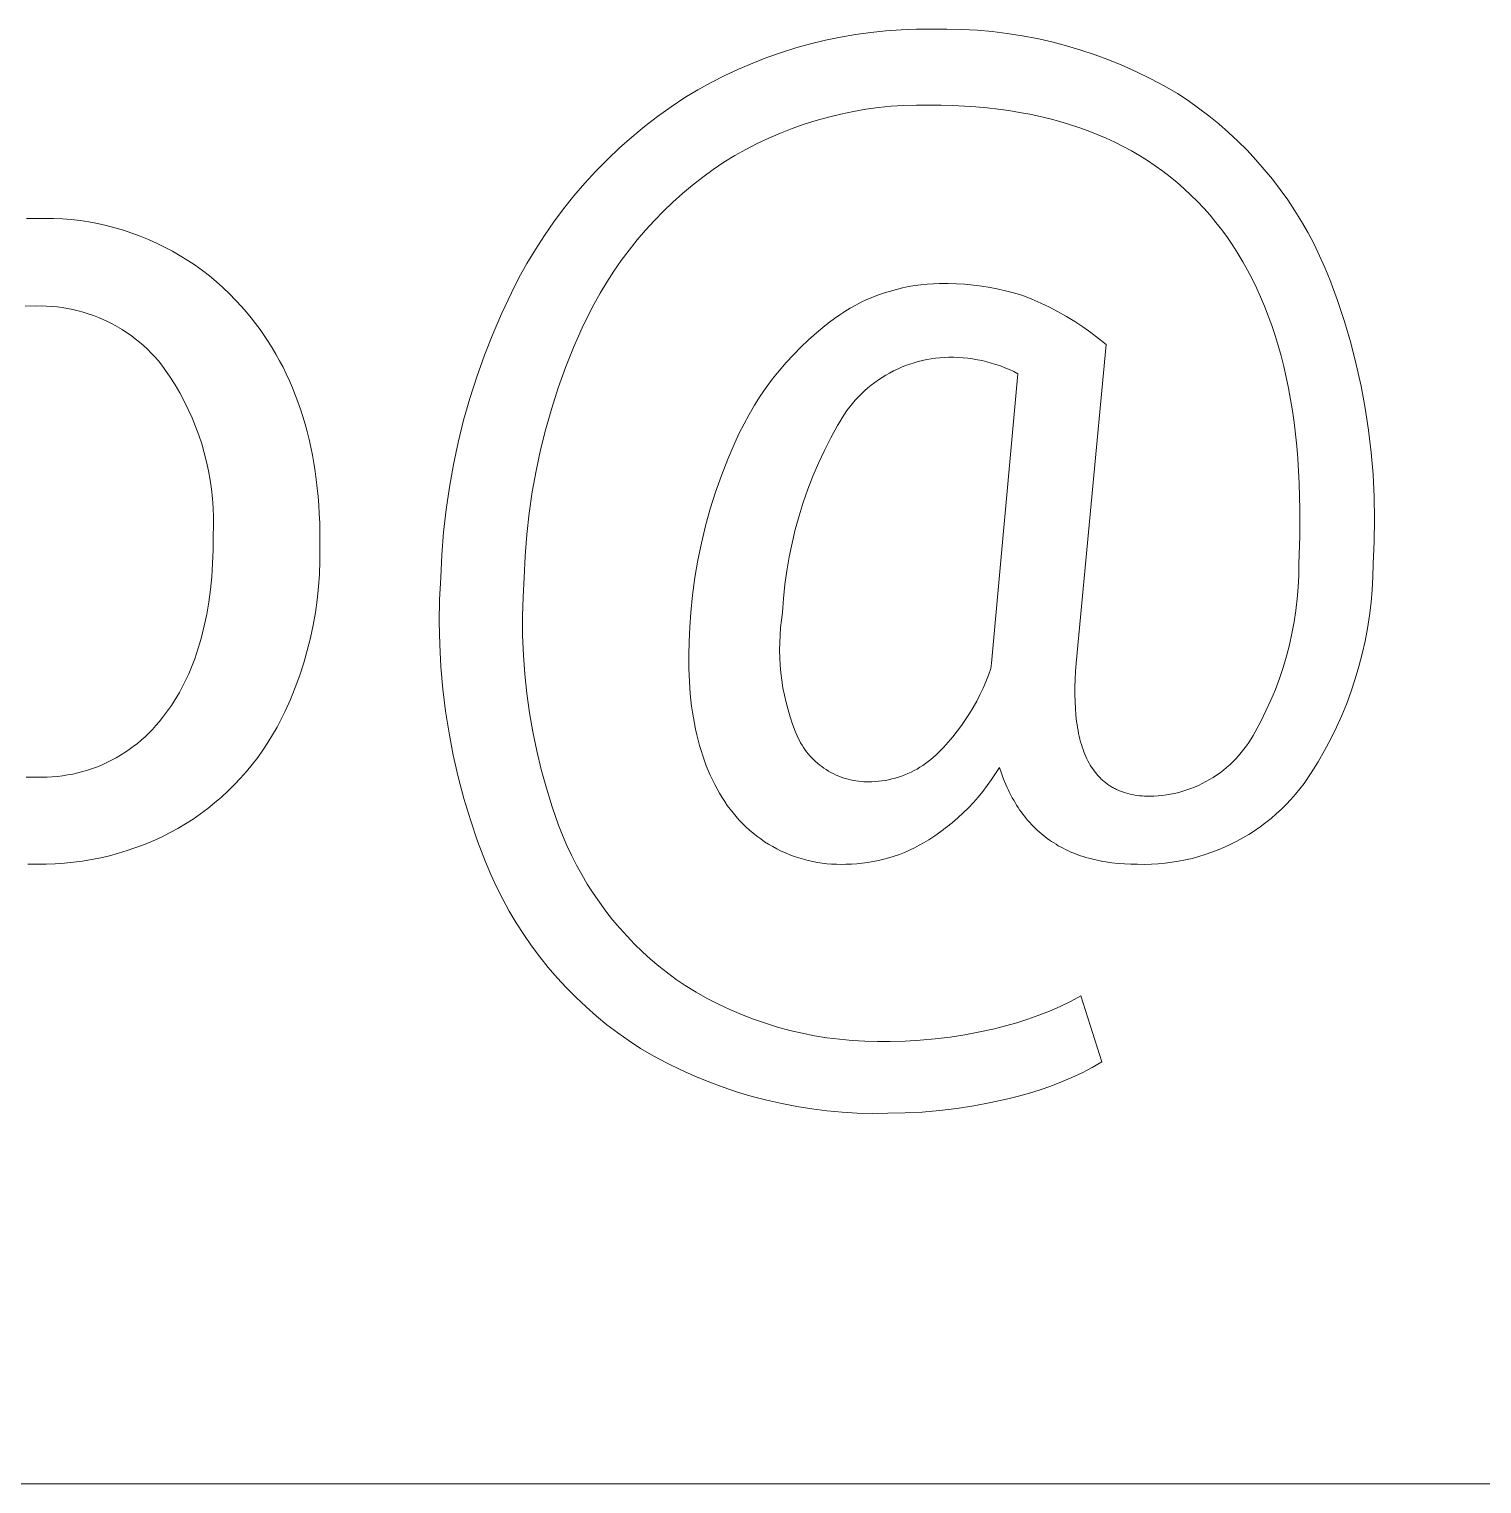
# Model space of a CAD drawing. Header units: millimetres. Extents: x 3269 to 7089, y 1744 to 4413.
# Drawn here: x 5941.9 to 6004.6, y 1957.3 to 2020.1 of the extents above; entities that cross this region are included whole.
import ezdxf

# ---------------------------------------------------------------- set-up
doc = ezdxf.new("R2010")
doc.units = ezdxf.units.MM
doc.header["$MEASUREMENT"] = 0
doc.layers.add('Domyślny', color=7, linetype='Continuous', true_color=0x000000)

msp = doc.modelspace()

# ---------------------------------------------------------------- linework, layer by layer
at = {"layer": 'Domyślny', "color": 18, "lineweight": 15, "true_color": 0x000000}
for p, q in [((5977.591, 2019.911), (5978.245, 2020)), ((5978.245, 2020), (5978.901, 2020.068)), ((5978.901, 2020.068), (5979.558, 2020.113)), ((5979.558, 2020.113), (5980.218, 2020.137)), ((5980.218, 2020.137), (5980.877, 2020.138)), ((5980.877, 2020.138), (5981.531, 2020.146)), ((5981.531, 2020.146), (5982.184, 2020.133)), ((5982.184, 2020.133), (5982.837, 2020.097)), ((5982.837, 2020.097), (5983.489, 2020.039)), ((5983.489, 2020.039), (5984.137, 2019.96)), ((5975.019, 2019.336), (5975.654, 2019.512)), ((5975.654, 2019.512), (5976.295, 2019.667)), ((5976.295, 2019.667), (5976.941, 2019.8)), ((5976.941, 2019.8), (5977.591, 2019.911)), ((5984.137, 2019.96), (5984.783, 2019.859)), ((5984.783, 2019.859), (5985.426, 2019.737)), ((5985.426, 2019.737), (5986.063, 2019.592)), ((5986.063, 2019.592), (5986.696, 2019.427)), ((5986.696, 2019.427), (5987.323, 2019.241)), ((5973.152, 2018.682), (5973.767, 2018.921)), ((5973.767, 2018.921), (5974.389, 2019.139)), ((5974.389, 2019.139), (5975.019, 2019.336)), ((5987.323, 2019.241), (5987.943, 2019.033)), ((5987.943, 2019.033), (5988.555, 2018.805)), ((5988.555, 2018.805), (5989.16, 2018.557)), ((5971.361, 2017.844), (5971.948, 2018.143)), ((5971.948, 2018.143), (5972.546, 2018.423)), ((5972.546, 2018.423), (5973.152, 2018.682)), ((5989.16, 2018.557), (5989.756, 2018.288)), ((5989.756, 2018.288), (5990.343, 2018)), ((5970.217, 2017.187), (5970.784, 2017.525)), ((5970.784, 2017.525), (5971.361, 2017.844)), ((5990.343, 2018), (5990.92, 2017.692)), ((5990.92, 2017.692), (5991.486, 2017.365)), ((5969.625, 2016.791), (5970.217, 2017.187)), ((5979.678, 2016.851), (5979.13, 2016.813)), ((5980.226, 2016.869), (5979.678, 2016.851)), ((5980.775, 2016.869), (5980.226, 2016.869)), ((5981.291, 2016.864), (5980.775, 2016.869)), ((5981.798, 2016.849), (5981.291, 2016.864)), ((5982.298, 2016.824), (5981.798, 2016.849)), ((5991.486, 2017.365), (5991.949, 2017.059)), ((5991.949, 2017.059), (5992.402, 2016.737)), ((5968.481, 2015.94), (5969.046, 2016.375)), ((5969.046, 2016.375), (5969.625, 2016.791)), ((5976.428, 2016.351), (5975.899, 2016.203)), ((5976.961, 2016.48), (5976.428, 2016.351)), ((5977.499, 2016.591), (5976.961, 2016.48)), ((5978.04, 2016.683), (5977.499, 2016.591)), ((5978.584, 2016.758), (5978.04, 2016.683)), ((5979.13, 2016.813), (5978.584, 2016.758)), ((5982.788, 2016.79), (5982.298, 2016.824)), ((5983.271, 2016.745), (5982.788, 2016.79)), ((5983.745, 2016.691), (5983.271, 2016.745)), ((5984.211, 2016.626), (5983.745, 2016.691)), ((5984.668, 2016.552), (5984.211, 2016.626)), ((5985.117, 2016.468), (5984.668, 2016.552)), ((5985.558, 2016.373), (5985.117, 2016.468)), ((5985.99, 2016.269), (5985.558, 2016.373)), ((5986.414, 2016.155), (5985.99, 2016.269)), ((5992.402, 2016.737), (5992.844, 2016.401)), ((5992.844, 2016.401), (5993.274, 2016.05)), ((5967.932, 2015.486), (5968.481, 2015.94)), ((5974.347, 2015.655), (5973.843, 2015.438)), ((5974.858, 2015.856), (5974.347, 2015.655)), ((5975.376, 2016.038), (5974.858, 2015.856)), ((5975.899, 2016.203), (5975.376, 2016.038)), ((5986.83, 2016.031), (5986.414, 2016.155)), ((5987.238, 2015.898), (5986.83, 2016.031)), ((5987.637, 2015.754), (5987.238, 2015.898)), ((5988.028, 2015.6), (5987.637, 2015.754)), ((5988.41, 2015.437), (5988.028, 2015.6)), ((5993.274, 2016.05), (5993.693, 2015.685)), ((5993.693, 2015.685), (5994.099, 2015.306)), ((5966.882, 2014.523), (5967.399, 2015.013)), ((5967.399, 2015.013), (5967.932, 2015.486)), ((5973.346, 2015.204), (5972.858, 2014.952)), ((5973.843, 2015.438), (5973.346, 2015.204)), ((5988.784, 2015.263), (5988.41, 2015.437)), ((5989.15, 2015.08), (5988.784, 2015.263)), ((5989.508, 2014.886), (5989.15, 2015.08)), ((5994.099, 2015.306), (5994.492, 2014.914)), ((5966.382, 2014.015), (5966.882, 2014.523)), ((5971.909, 2014.401), (5971.446, 2014.085)), ((5972.379, 2014.685), (5971.909, 2014.401)), ((5972.858, 2014.952), (5972.379, 2014.685)), ((5989.857, 2014.683), (5989.508, 2014.886)), ((5990.198, 2014.47), (5989.857, 2014.683)), ((5990.531, 2014.247), (5990.198, 2014.47)), ((5994.492, 2014.914), (5994.872, 2014.508)), ((5994.872, 2014.508), (5995.238, 2014.091)), ((5965.9, 2013.49), (5966.382, 2014.015)), ((5970.993, 2013.754), (5970.552, 2013.408)), ((5971.446, 2014.085), (5970.993, 2013.754)), ((5990.855, 2014.014), (5990.531, 2014.247)), ((5991.171, 2013.771), (5990.855, 2014.014)), ((5991.479, 2013.518), (5991.171, 2013.771)), ((5995.238, 2014.091), (5995.59, 2013.661)), ((5965.435, 2012.949), (5965.9, 2013.49)), ((5970.552, 2013.408), (5970.122, 2013.048)), ((5991.779, 2013.256), (5991.479, 2013.518)), ((5992.07, 2012.983), (5991.779, 2013.256)), ((5995.59, 2013.661), (5995.927, 2013.22)), ((5995.927, 2013.22), (5996.25, 2012.768)), ((5964.99, 2012.393), (5965.435, 2012.949)), ((5969.704, 2012.674), (5969.299, 2012.286)), ((5970.122, 2013.048), (5969.704, 2012.674)), ((5992.353, 2012.701), (5992.07, 2012.983)), ((5992.628, 2012.408), (5992.353, 2012.701)), ((5996.25, 2012.768), (5996.557, 2012.305)), ((5941.807, 2011.968), (5942.197, 2011.968)), ((5942.197, 2011.968), (5942.581, 2011.975)), ((5942.581, 2011.975), (5942.965, 2011.97)), ((5942.965, 2011.97), (5943.349, 2011.952)), ((5943.349, 2011.952), (5943.732, 2011.92)), ((5943.732, 2011.92), (5944.114, 2011.876)), ((5944.114, 2011.876), (5944.494, 2011.819)), ((5944.494, 2011.819), (5944.871, 2011.748)), ((5964.157, 2011.236), (5964.564, 2011.821)), ((5964.564, 2011.821), (5964.99, 2012.393)), ((5968.907, 2011.885), (5968.528, 2011.471)), ((5969.299, 2012.286), (5968.907, 2011.885)), ((5992.894, 2012.106), (5992.628, 2012.408)), ((5993.152, 2011.794), (5992.894, 2012.106)), ((5996.557, 2012.305), (5996.849, 2011.833)), ((5996.849, 2011.833), (5997.125, 2011.351)), ((5944.871, 2011.748), (5945.247, 2011.665)), ((5945.247, 2011.665), (5945.619, 2011.57)), ((5945.619, 2011.57), (5945.988, 2011.462)), ((5945.988, 2011.462), (5946.352, 2011.341)), ((5946.352, 2011.341), (5946.713, 2011.208)), ((5946.713, 2011.208), (5947.069, 2011.063)), ((5963.771, 2010.637), (5964.157, 2011.236)), ((5968.528, 2011.471), (5968.164, 2011.045)), ((5993.402, 2011.473), (5993.152, 2011.794)), ((5993.642, 2011.143), (5993.402, 2011.473)), ((5997.125, 2011.351), (5997.384, 2010.86)), ((5947.069, 2011.063), (5947.419, 2010.906)), ((5947.419, 2010.906), (5947.765, 2010.737)), ((5947.765, 2010.737), (5948.104, 2010.556)), ((5963.405, 2010.025), (5963.771, 2010.637)), ((5967.813, 2010.607), (5967.478, 2010.158)), ((5968.164, 2011.045), (5967.813, 2010.607)), ((5993.874, 2010.805), (5993.642, 2011.143)), ((5994.097, 2010.457), (5993.874, 2010.805)), ((5997.384, 2010.86), (5997.627, 2010.36)), ((5948.104, 2010.556), (5948.437, 2010.364)), ((5948.437, 2010.364), (5948.763, 2010.161)), ((5948.763, 2010.161), (5949.082, 2009.947)), ((5949.082, 2009.947), (5949.394, 2009.722)), ((5963.061, 2009.401), (5963.405, 2010.025)), ((5967.478, 2010.158), (5967.157, 2009.698)), ((5994.311, 2010.101), (5994.097, 2010.457)), ((5994.516, 2009.735), (5994.311, 2010.101)), ((5997.627, 2010.36), (5997.853, 2009.853)), ((5949.394, 2009.722), (5949.698, 2009.487)), ((5949.698, 2009.487), (5949.993, 2009.242)), ((5962.738, 2008.766), (5963.061, 2009.401)), ((5967.157, 2009.698), (5966.852, 2009.227)), ((5994.711, 2009.36), (5994.516, 2009.735)), ((5994.899, 2008.977), (5994.711, 2009.36)), ((5997.853, 2009.853), (5998.062, 2009.339)), ((5998.062, 2009.339), (5998.396, 2008.435)), ((5949.993, 2009.242), (5950.281, 2008.987)), ((5950.281, 2008.987), (5950.559, 2008.722)), ((5950.559, 2008.722), (5950.828, 2008.448)), ((5962.318, 2007.878), (5962.738, 2008.766)), ((5966.562, 2008.747), (5966.288, 2008.257)), ((5966.852, 2009.227), (5966.562, 2008.747)), ((5978.584, 2008.668), (5978.838, 2008.757)), ((5978.838, 2008.757), (5979.095, 2008.838)), ((5979.095, 2008.838), (5979.355, 2008.909)), ((5979.355, 2008.909), (5979.617, 2008.972)), ((5979.617, 2008.972), (5979.881, 2009.026)), ((5979.881, 2009.026), (5980.147, 2009.071)), ((5980.147, 2009.071), (5980.414, 2009.107)), ((5980.414, 2009.107), (5980.682, 2009.134)), ((5980.682, 2009.134), (5980.951, 2009.152)), ((5980.951, 2009.152), (5981.22, 2009.16)), ((5981.22, 2009.16), (5981.586, 2009.161)), ((5981.586, 2009.161), (5981.951, 2009.15)), ((5981.951, 2009.15), (5982.316, 2009.128)), ((5982.316, 2009.128), (5982.679, 2009.093)), ((5982.679, 2009.093), (5983.042, 2009.046)), ((5983.042, 2009.046), (5983.402, 2008.988)), ((5983.402, 2008.988), (5983.761, 2008.918)), ((5983.761, 2008.918), (5984.117, 2008.837)), ((5984.117, 2008.837), (5984.47, 2008.743)), ((5984.47, 2008.743), (5984.82, 2008.639)), ((5995.077, 2008.584), (5994.899, 2008.977)), ((5941.969, 2008.192), (5941.741, 2008.186)), ((5942.197, 2008.19), (5941.969, 2008.192)), ((5942.428, 2008.193), (5942.197, 2008.19)), ((5942.658, 2008.187), (5942.428, 2008.193)), ((5942.889, 2008.174), (5942.658, 2008.187)), ((5943.119, 2008.153), (5942.889, 2008.174)), ((5943.348, 2008.123), (5943.119, 2008.153)), ((5943.576, 2008.086), (5943.348, 2008.123)), ((5943.803, 2008.041), (5943.576, 2008.086)), ((5950.828, 2008.448), (5951.088, 2008.164)), ((5951.088, 2008.164), (5951.297, 2007.925)), ((5966.288, 2008.257), (5966.031, 2007.759)), ((5977.134, 2007.958), (5977.365, 2008.097)), ((5977.365, 2008.097), (5977.6, 2008.228)), ((5977.6, 2008.228), (5977.84, 2008.35)), ((5977.84, 2008.35), (5978.085, 2008.465)), ((5978.085, 2008.465), (5978.332, 2008.571)), ((5978.332, 2008.571), (5978.584, 2008.668)), ((5984.82, 2008.639), (5985.209, 2008.483)), ((5985.209, 2008.483), (5985.591, 2008.315)), ((5985.591, 2008.315), (5985.968, 2008.134)), ((5985.968, 2008.134), (5986.339, 2007.94)), ((5995.246, 2008.182), (5995.077, 2008.584)), ((5995.406, 2007.772), (5995.246, 2008.182)), ((5998.396, 2008.435), (5998.698, 2007.521)), ((5944.028, 2007.989), (5943.803, 2008.041)), ((5944.251, 2007.928), (5944.028, 2007.989)), ((5944.471, 2007.86), (5944.251, 2007.928)), ((5944.689, 2007.784), (5944.471, 2007.86)), ((5944.905, 2007.701), (5944.689, 2007.784)), ((5945.117, 2007.61), (5944.905, 2007.701)), ((5945.327, 2007.512), (5945.117, 2007.61)), ((5945.532, 2007.407), (5945.327, 2007.512)), ((5951.297, 2007.925), (5951.499, 2007.68)), ((5951.499, 2007.68), (5951.695, 2007.43)), ((5951.695, 2007.43), (5951.884, 2007.176)), ((5961.928, 2006.976), (5962.318, 2007.878)), ((5966.031, 2007.759), (5965.791, 2007.252)), ((5976.259, 2007.329), (5976.47, 2007.497)), ((5976.47, 2007.497), (5976.686, 2007.658)), ((5976.686, 2007.658), (5976.907, 2007.812)), ((5976.907, 2007.812), (5977.134, 2007.958)), ((5986.339, 2007.94), (5986.703, 2007.734)), ((5986.703, 2007.734), (5987.06, 2007.516)), ((5987.06, 2007.516), (5987.409, 2007.286)), ((5995.558, 2007.352), (5995.406, 2007.772)), ((5998.698, 2007.521), (5998.97, 2006.598)), ((5945.734, 2007.295), (5945.532, 2007.407)), ((5945.932, 2007.176), (5945.734, 2007.295)), ((5946.126, 2007.05), (5945.932, 2007.176)), ((5946.315, 2006.917), (5946.126, 2007.05)), ((5946.499, 2006.778), (5946.315, 2006.917)), ((5951.884, 2007.176), (5952.066, 2006.916)), ((5952.066, 2006.916), (5952.241, 2006.652)), ((5961.568, 2006.062), (5961.928, 2006.976)), ((5965.791, 2007.252), (5965.418, 2006.401)), ((5975.562, 2006.731), (5975.905, 2007.036)), ((5975.905, 2007.036), (5976.259, 2007.329)), ((5987.409, 2007.286), (5987.75, 2007.044)), ((5987.75, 2007.044), (5988.083, 2006.791)), ((5995.7, 2006.923), (5995.558, 2007.352)), ((5995.834, 2006.485), (5995.7, 2006.923)), ((5946.679, 2006.633), (5946.499, 2006.778)), ((5946.853, 2006.481), (5946.679, 2006.633)), ((5947.022, 2006.324), (5946.853, 2006.481)), ((5947.186, 2006.161), (5947.022, 2006.324)), ((5952.241, 2006.652), (5952.41, 2006.383)), ((5952.41, 2006.383), (5952.572, 2006.108)), ((5965.418, 2006.401), (5965.075, 2005.538)), ((5974.907, 2006.087), (5975.229, 2006.415)), ((5975.229, 2006.415), (5975.562, 2006.731)), ((5988.408, 2006.527), (5987.11, 1992.764)), ((5988.083, 2006.791), (5988.408, 2006.527)), ((5995.959, 2006.039), (5995.834, 2006.485)), ((5998.97, 2006.598), (5999.21, 2005.665)), ((5947.344, 2005.992), (5947.186, 2006.161)), ((5947.496, 2005.818), (5947.344, 2005.992)), ((5947.641, 2005.639), (5947.496, 2005.818)), ((5947.781, 2005.455), (5947.641, 2005.639)), ((5952.572, 2006.108), (5952.728, 2005.829)), ((5952.728, 2005.829), (5952.876, 2005.545)), ((5952.876, 2005.545), (5953.018, 2005.256)), ((5961.239, 2005.137), (5961.568, 2006.062)), ((5965.075, 2005.538), (5964.761, 2004.664)), ((5974.298, 2005.399), (5974.597, 2005.748)), ((5974.597, 2005.748), (5974.907, 2006.087)), ((5979.579, 2005.545), (5979.404, 2005.469)), ((5979.755, 2005.616), (5979.579, 2005.545)), ((5979.934, 2005.681), (5979.755, 2005.616)), ((5980.116, 2005.74), (5979.934, 2005.681)), ((5980.299, 2005.792), (5980.116, 2005.74)), ((5980.483, 2005.838), (5980.299, 2005.792)), ((5980.67, 2005.878), (5980.483, 2005.838)), ((5980.857, 2005.911), (5980.67, 2005.878)), ((5981.045, 2005.938), (5980.857, 2005.911)), ((5981.235, 2005.959), (5981.045, 2005.938)), ((5981.425, 2005.973), (5981.235, 2005.959)), ((5981.615, 2005.98), (5981.425, 2005.973)), ((5981.822, 2005.979), (5981.615, 2005.98)), ((5982.029, 2005.972), (5981.822, 2005.979)), ((5982.235, 2005.957), (5982.029, 2005.972)), ((5982.441, 2005.936), (5982.235, 2005.957)), ((5982.646, 2005.908), (5982.441, 2005.936)), ((5982.85, 2005.873), (5982.646, 2005.908)), ((5983.053, 2005.832), (5982.85, 2005.873)), ((5983.254, 2005.784), (5983.053, 2005.832)), ((5983.453, 2005.729), (5983.254, 2005.784)), ((5983.651, 2005.668), (5983.453, 2005.729)), ((5983.847, 2005.601), (5983.651, 2005.668)), ((5984.04, 2005.527), (5983.847, 2005.601)), ((5996.075, 2005.583), (5995.959, 2006.039)), ((5996.182, 2005.118), (5996.075, 2005.583)), ((5999.21, 2005.665), (5999.419, 2004.725)), ((5948.006, 2005.124), (5947.781, 2005.455)), ((5948.219, 2004.785), (5948.006, 2005.124)), ((5953.018, 2005.256), (5953.154, 2004.962)), ((5953.154, 2004.962), (5953.283, 2004.664)), ((5960.94, 2004.201), (5961.239, 2005.137)), ((5973.739, 2004.671), (5974.012, 2005.04)), ((5974.012, 2005.04), (5974.298, 2005.399)), ((5978.578, 2004.998), (5978.423, 2004.888)), ((5978.737, 2005.104), (5978.578, 2004.998)), ((5978.899, 2005.203), (5978.737, 2005.104)), ((5979.064, 2005.297), (5978.899, 2005.203)), ((5979.233, 2005.386), (5979.064, 2005.297)), ((5979.404, 2005.469), (5979.233, 2005.386)), ((5983.459, 1992.764), (5984.604, 2005.268)), ((5984.231, 2005.447), (5984.04, 2005.527)), ((5984.419, 2005.36), (5984.231, 2005.447)), ((5984.604, 2005.268), (5984.419, 2005.36)), ((5996.28, 2004.644), (5996.182, 2005.118)), ((5948.421, 2004.438), (5948.219, 2004.785)), ((5948.61, 2004.086), (5948.421, 2004.438)), ((5953.283, 2004.664), (5953.405, 2004.36)), ((5953.405, 2004.36), (5953.52, 2004.051)), ((5964.761, 2004.664), (5964.476, 2003.779)), ((5973.231, 2003.905), (5973.478, 2004.293)), ((5973.478, 2004.293), (5973.739, 2004.671)), ((5977.844, 2004.394), (5977.71, 2004.259)), ((5977.982, 2004.525), (5977.844, 2004.394)), ((5978.125, 2004.651), (5977.982, 2004.525)), ((5978.272, 2004.772), (5978.125, 2004.651)), ((5978.423, 2004.888), (5978.272, 2004.772)), ((5996.369, 2004.161), (5996.28, 2004.644)), ((5999.419, 2004.725), (5999.596, 2003.779)), ((5948.787, 2003.726), (5948.61, 2004.086)), ((5948.951, 2003.361), (5948.787, 2003.726)), ((5953.52, 2004.051), (5953.629, 2003.738)), ((5953.629, 2003.738), (5953.731, 2003.419)), ((5960.672, 2003.256), (5960.94, 2004.201)), ((5964.476, 2003.779), (5964.22, 2002.886)), ((5972.997, 2003.51), (5973.231, 2003.905)), ((5977.222, 2003.675), (5977.113, 2003.518)), ((5977.337, 2003.827), (5977.222, 2003.675)), ((5977.456, 2003.975), (5977.337, 2003.827)), ((5977.58, 2004.119), (5977.456, 2003.975)), ((5977.71, 2004.259), (5977.58, 2004.119)), ((5996.45, 2003.669), (5996.369, 2004.161)), ((5996.522, 2003.168), (5996.45, 2003.669)), ((5999.596, 2003.779), (5999.741, 2002.827)), ((5949.102, 2002.99), (5948.951, 2003.361)), ((5953.731, 2003.419), (5953.827, 2003.096)), ((5953.827, 2003.096), (5953.916, 2002.767)), ((5960.435, 2002.302), (5960.672, 2003.256)), ((5972.571, 2002.696), (5972.777, 2003.107)), ((5972.777, 2003.107), (5972.997, 2003.51)), ((5976.819, 2003.029), (5976.526, 2002.498)), ((5976.912, 2003.196), (5976.819, 2003.029)), ((5977.01, 2003.359), (5976.912, 2003.196)), ((5977.113, 2003.518), (5977.01, 2003.359)), ((5996.584, 2002.659), (5996.522, 2003.168)), ((5949.24, 2002.614), (5949.102, 2002.99)), ((5949.365, 2002.234), (5949.24, 2002.614)), ((5953.916, 2002.767), (5953.998, 2002.434)), ((5953.998, 2002.434), (5954.074, 2002.096)), ((5964.22, 2002.886), (5963.995, 2001.985)), ((5972.38, 2002.279), (5972.571, 2002.696)), ((5976.526, 2002.498), (5976.25, 2001.957)), ((5996.638, 2002.14), (5996.584, 2002.659)), ((5999.741, 2002.827), (5999.854, 2001.871)), ((5949.477, 2001.849), (5949.365, 2002.234)), ((5949.576, 2001.461), (5949.477, 2001.849)), ((5954.074, 2002.096), (5954.143, 2001.753)), ((5960.23, 2001.342), (5960.435, 2002.302)), ((5963.995, 2001.985), (5963.8, 2001.077)), ((5972.077, 2001.581), (5972.38, 2002.279)), ((5976.25, 2001.957), (5975.993, 2001.407)), ((5996.683, 2001.612), (5996.638, 2002.14)), ((5999.854, 2001.871), (5999.934, 2000.912)), ((5949.66, 2001.07), (5949.576, 2001.461)), ((5954.143, 2001.753), (5954.206, 2001.405)), ((5954.206, 2001.405), (5954.262, 2001.052)), ((5960.057, 2000.375), (5960.23, 2001.342)), ((5971.8, 2000.873), (5972.077, 2001.581)), ((5975.993, 2001.407), (5975.754, 2000.849)), ((5996.747, 2000.529), (5996.683, 2001.612)), ((5949.732, 2000.675), (5949.66, 2001.07)), ((5949.789, 2000.279), (5949.732, 2000.675)), ((5954.262, 2001.052), (5954.311, 2000.694)), ((5954.311, 2000.694), (5954.354, 2000.331)), ((5963.8, 2001.077), (5963.635, 2000.162)), ((5971.546, 2000.156), (5971.8, 2000.873)), ((5975.754, 2000.849), (5975.535, 2000.283)), ((5996.776, 1999.41), (5996.747, 2000.529)), ((5999.934, 2000.912), (5999.982, 1999.95)), ((5949.832, 1999.881), (5949.789, 2000.279)), ((5954.354, 2000.331), (5954.39, 1999.964)), ((5954.39, 1999.964), (5954.419, 1999.591)), ((5959.915, 1999.402), (5960.057, 2000.375)), ((5963.635, 2000.162), (5963.501, 1999.243)), ((5971.318, 1999.43), (5971.546, 2000.156)), ((5975.535, 2000.283), (5975.334, 1999.71)), ((5999.982, 1999.95), (5999.998, 1998.987)), ((5949.862, 1999.482), (5949.832, 1999.881)), ((5949.878, 1999.081), (5949.862, 1999.482)), ((5954.419, 1999.591), (5954.442, 1999.214)), ((5959.806, 1998.426), (5959.915, 1999.402)), ((5971.115, 1998.697), (5971.318, 1999.43)), ((5975.334, 1999.71), (5975.153, 1999.131)), ((5996.769, 1998.254), (5996.776, 1999.41)), ((5949.867, 1998.281), (5949.879, 1998.681)), ((5949.879, 1998.681), (5949.878, 1999.081)), ((5954.442, 1999.214), (5954.459, 1998.831)), ((5954.459, 1998.831), (5954.472, 1998.052)), ((5963.501, 1999.243), (5963.398, 1998.32)), ((5970.937, 1997.958), (5971.115, 1998.697)), ((5975.153, 1999.131), (5974.991, 1998.546)), ((5999.998, 1998.987), (5999.981, 1998.025)), ((5949.859, 1997.671), (5949.867, 1998.281)), ((5954.472, 1998.052), (5954.472, 1997.734)), ((5959.729, 1997.447), (5959.806, 1998.426)), ((5963.398, 1998.32), (5963.326, 1997.393)), ((5974.991, 1998.546), (5974.849, 1997.956)), ((5996.727, 1997.063), (5996.769, 1998.254)), ((5999.981, 1998.025), (5999.932, 1997.063)), ((5949.835, 1997.08), (5949.859, 1997.671)), ((5954.472, 1997.734), (5954.47, 1997.176)), ((5959.685, 1996.465), (5959.729, 1997.447)), ((5963.326, 1997.393), (5963.285, 1996.465)), ((5970.785, 1997.213), (5970.937, 1997.958)), ((5974.849, 1997.956), (5974.727, 1997.361)), ((5949.796, 1996.505), (5949.835, 1997.08)), ((5954.47, 1997.176), (5954.45, 1996.618)), ((5970.659, 1996.463), (5970.785, 1997.213)), ((5974.625, 1996.763), (5974.543, 1996.161)), ((5974.727, 1997.361), (5974.625, 1996.763)), ((5996.722, 1996.558), (5996.727, 1997.063)), ((5999.932, 1997.063), (5999.922, 1996.502)), ((5949.74, 1995.948), (5949.796, 1996.505)), ((5954.45, 1996.618), (5954.41, 1996.062)), ((5959.637, 1995.503), (5959.685, 1996.465)), ((5963.285, 1996.465), (5963.236, 1995.631)), ((5970.558, 1995.709), (5970.659, 1996.463)), ((5974.543, 1996.161), (5974.482, 1995.557)), ((5996.699, 1996.054), (5996.722, 1996.558)), ((5999.922, 1996.502), (5999.892, 1995.942)), ((5949.668, 1995.408), (5949.74, 1995.948)), ((5954.35, 1995.507), (5954.272, 1994.954)), ((5954.41, 1996.062), (5954.35, 1995.507)), ((5959.621, 1994.539), (5959.637, 1995.503)), ((5963.236, 1995.631), (5963.214, 1994.795)), ((5970.484, 1994.952), (5970.558, 1995.709)), ((5974.482, 1995.557), (5974.44, 1994.952)), ((5996.601, 1995.048), (5996.658, 1995.55)), ((5996.658, 1995.55), (5996.699, 1996.054)), ((5999.892, 1995.942), (5999.844, 1995.383)), ((5949.531, 1994.63), (5949.581, 1994.885)), ((5949.581, 1994.885), (5949.626, 1995.144)), ((5949.626, 1995.144), (5949.668, 1995.408)), ((5954.272, 1994.954), (5954.174, 1994.405)), ((5970.436, 1994.323), (5970.484, 1994.952)), ((5974.44, 1994.952), (5974.393, 1994.629)), ((5996.525, 1994.549), (5996.601, 1995.048)), ((5999.844, 1995.383), (5999.778, 1994.826)), ((5949.419, 1994.133), (5949.477, 1994.379)), ((5949.477, 1994.379), (5949.531, 1994.63)), ((5954.174, 1994.405), (5954.058, 1993.859)), ((5959.64, 1993.575), (5959.621, 1994.539)), ((5963.214, 1994.795), (5963.221, 1993.959)), ((5970.405, 1993.713), (5970.436, 1994.323)), ((5974.357, 1994.306), (5974.332, 1993.981)), ((5974.393, 1994.629), (5974.357, 1994.306)), ((5996.433, 1994.052), (5996.525, 1994.549)), ((5999.692, 1994.272), (5999.588, 1993.721)), ((5999.778, 1994.826), (5999.692, 1994.272)), ((5949.22, 1993.419), (5949.291, 1993.653)), ((5949.291, 1993.653), (5949.357, 1993.89)), ((5949.357, 1993.89), (5949.419, 1994.133)), ((5954.058, 1993.859), (5953.923, 1993.318)), ((5963.221, 1993.959), (5963.254, 1993.123)), ((5970.392, 1993.119), (5970.405, 1993.713)), ((5974.317, 1993.656), (5974.314, 1993.33)), ((5974.332, 1993.981), (5974.317, 1993.656)), ((5996.323, 1993.559), (5996.433, 1994.052)), ((5999.588, 1993.721), (5999.466, 1993.173)), ((5949.068, 1992.965), (5949.146, 1993.19)), ((5949.146, 1993.19), (5949.22, 1993.419)), ((5953.923, 1993.318), (5953.769, 1992.782)), ((5959.691, 1992.613), (5959.64, 1993.575)), ((5963.254, 1993.123), (5963.315, 1992.289)), ((5970.396, 1992.543), (5970.392, 1993.119)), ((5974.314, 1993.33), (5974.321, 1993.005)), ((5974.321, 1993.005), (5974.34, 1992.68)), ((5996.052, 1992.586), (5996.196, 1993.07)), ((5996.196, 1993.07), (5996.323, 1993.559)), ((5999.466, 1993.173), (5999.325, 1992.63)), ((5948.808, 1992.315), (5948.899, 1992.528)), ((5948.899, 1992.528), (5948.985, 1992.744)), ((5948.985, 1992.744), (5949.068, 1992.965)), ((5953.769, 1992.782), (5953.596, 1992.251)), ((5959.775, 1991.653), (5959.691, 1992.613)), ((5970.418, 1991.984), (5970.396, 1992.543)), ((5974.34, 1992.68), (5974.369, 1992.355)), ((5974.369, 1992.355), (5974.409, 1992.032)), ((5983.33, 1992.257), (5983.434, 1992.547)), ((5983.434, 1992.547), (5983.459, 1992.764)), ((5987.085, 1992.41), (5987.069, 1992.068)), ((5987.11, 1992.764), (5987.085, 1992.41)), ((5995.891, 1992.107), (5996.052, 1992.586)), ((5999.325, 1992.63), (5999.166, 1992.092)), ((5948.511, 1991.704), (5948.614, 1991.904)), ((5948.614, 1991.904), (5948.713, 1992.107)), ((5948.713, 1992.107), (5948.808, 1992.315)), ((5953.406, 1991.727), (5953.197, 1991.209)), ((5953.596, 1992.251), (5953.406, 1991.727)), ((5963.315, 1992.289), (5963.403, 1991.458)), ((5970.458, 1991.442), (5970.418, 1991.984)), ((5974.409, 1992.032), (5974.46, 1991.711)), ((5983.094, 1991.686), (5983.217, 1991.969)), ((5983.217, 1991.969), (5983.33, 1992.257)), ((5987.06, 1991.737), (5987.059, 1991.418)), ((5987.069, 1992.068), (5987.06, 1991.737)), ((5995.714, 1991.634), (5995.891, 1992.107)), ((5999.166, 1992.092), (5998.989, 1991.56)), ((5948.058, 1990.949), (5948.178, 1991.132)), ((5948.178, 1991.132), (5948.293, 1991.318)), ((5948.293, 1991.318), (5948.404, 1991.509)), ((5948.404, 1991.509), (5948.511, 1991.704)), ((5953.197, 1991.209), (5952.971, 1990.699)), ((5959.892, 1990.696), (5959.775, 1991.653)), ((5963.403, 1991.458), (5963.518, 1990.63)), ((5970.485, 1991.178), (5970.458, 1991.442)), ((5970.516, 1990.918), (5970.485, 1991.178)), ((5974.46, 1991.711), (5974.522, 1991.391)), ((5974.522, 1991.391), (5974.595, 1991.074)), ((5982.671, 1990.862), (5982.821, 1991.132)), ((5982.821, 1991.132), (5982.962, 1991.407)), ((5982.962, 1991.407), (5983.094, 1991.686)), ((5987.059, 1991.418), (5987.067, 1991.11)), ((5987.067, 1991.11), (5987.082, 1990.812)), ((5995.311, 1990.708), (5995.521, 1991.168)), ((5995.521, 1991.168), (5995.714, 1991.634)), ((5998.989, 1991.56), (5998.794, 1991.034)), ((5947.674, 1990.419), (5947.806, 1990.597)), ((5947.806, 1990.597), (5947.934, 1990.771)), ((5947.934, 1990.771), (5948.058, 1990.949)), ((5952.971, 1990.699), (5952.801, 1990.351)), ((5960.042, 1989.744), (5959.892, 1990.696)), ((5963.518, 1990.63), (5963.661, 1989.806)), ((5970.551, 1990.662), (5970.516, 1990.918)), ((5970.591, 1990.41), (5970.551, 1990.662)), ((5974.595, 1991.074), (5974.678, 1990.759)), ((5974.678, 1990.759), (5974.771, 1990.447)), ((5982.345, 1990.338), (5982.512, 1990.597)), ((5982.512, 1990.597), (5982.671, 1990.862)), ((5987.082, 1990.812), (5987.105, 1990.527)), ((5987.105, 1990.527), (5987.136, 1990.252)), ((5995.085, 1990.256), (5995.311, 1990.708)), ((5998.582, 1990.514), (5998.353, 1990.002)), ((5998.794, 1991.034), (5998.582, 1990.514)), ((5947.085, 1989.751), (5947.241, 1989.91)), ((5947.241, 1989.91), (5947.391, 1990.075)), ((5947.391, 1990.075), (5947.535, 1990.244)), ((5947.535, 1990.244), (5947.674, 1990.419)), ((5952.62, 1990.008), (5952.428, 1989.672)), ((5952.801, 1990.351), (5952.62, 1990.008)), ((5970.635, 1990.163), (5970.591, 1990.41)), ((5970.684, 1989.921), (5970.635, 1990.163)), ((5970.737, 1989.682), (5970.684, 1989.921)), ((5974.771, 1990.447), (5974.876, 1990.138)), ((5974.876, 1990.138), (5974.99, 1989.834)), ((5981.792, 1989.595), (5981.985, 1989.836)), ((5981.985, 1989.836), (5982.169, 1990.084)), ((5982.169, 1990.084), (5982.345, 1990.338)), ((5987.136, 1990.252), (5987.155, 1990.119)), ((5987.155, 1990.119), (5987.176, 1989.989)), ((5987.176, 1989.989), (5987.198, 1989.861)), ((5987.198, 1989.861), (5987.223, 1989.737)), ((5994.844, 1989.813), (5995.085, 1990.256)), ((5998.353, 1990.002), (5998.106, 1989.498)), ((5946.412, 1989.169), (5946.588, 1989.306)), ((5946.588, 1989.306), (5946.759, 1989.449)), ((5946.759, 1989.449), (5946.924, 1989.597)), ((5946.924, 1989.597), (5947.085, 1989.751)), ((5952.224, 1989.342), (5952.009, 1989.02)), ((5952.428, 1989.672), (5952.224, 1989.342)), ((5960.225, 1988.798), (5960.042, 1989.744)), ((5963.661, 1989.806), (5963.83, 1988.987)), ((5970.795, 1989.448), (5970.737, 1989.682)), ((5970.857, 1989.218), (5970.795, 1989.448)), ((5970.923, 1988.993), (5970.857, 1989.218)), ((5974.99, 1989.834), (5975.115, 1989.533)), ((5975.115, 1989.533), (5975.167, 1989.43)), ((5975.167, 1989.43), (5975.222, 1989.329)), ((5975.222, 1989.329), (5975.281, 1989.23)), ((5975.281, 1989.23), (5975.344, 1989.134)), ((5981.385, 1989.131), (5981.592, 1989.359)), ((5981.592, 1989.359), (5981.792, 1989.595)), ((5987.223, 1989.737), (5987.25, 1989.615)), ((5987.25, 1989.615), (5987.278, 1989.496)), ((5987.278, 1989.496), (5987.309, 1989.379)), ((5987.309, 1989.379), (5987.341, 1989.266)), ((5987.341, 1989.266), (5987.376, 1989.155)), ((5994.465, 1989.197), (5994.568, 1989.346)), ((5994.568, 1989.346), (5994.665, 1989.498)), ((5994.665, 1989.498), (5994.757, 1989.654)), ((5994.757, 1989.654), (5994.844, 1989.813)), ((5998.106, 1989.498), (5997.843, 1989.003)), ((5945.271, 1988.479), (5945.47, 1988.578)), ((5945.47, 1988.578), (5945.666, 1988.683)), ((5945.666, 1988.683), (5945.859, 1988.795)), ((5945.859, 1988.795), (5946.048, 1988.913)), ((5946.048, 1988.913), (5946.232, 1989.038)), ((5946.232, 1989.038), (5946.412, 1989.169)), ((5951.783, 1988.705), (5951.547, 1988.397)), ((5952.009, 1989.02), (5951.783, 1988.705)), ((5960.44, 1987.858), (5960.225, 1988.798)), ((5963.83, 1988.987), (5964.026, 1988.174)), ((5970.994, 1988.772), (5970.923, 1988.993)), ((5971.069, 1988.555), (5970.994, 1988.772)), ((5975.344, 1989.134), (5975.409, 1989.039)), ((5975.409, 1989.039), (5975.478, 1988.947)), ((5975.478, 1988.947), (5975.55, 1988.857)), ((5975.55, 1988.857), (5975.625, 1988.77)), ((5975.625, 1988.77), (5975.703, 1988.685)), ((5975.703, 1988.685), (5975.784, 1988.603)), ((5975.784, 1988.603), (5975.868, 1988.524)), ((5980.732, 1988.523), (5980.846, 1988.614)), ((5980.846, 1988.614), (5980.957, 1988.709)), ((5980.957, 1988.709), (5981.065, 1988.807)), ((5981.065, 1988.807), (5981.17, 1988.909)), ((5981.17, 1988.909), (5981.385, 1989.131)), ((5987.376, 1989.155), (5987.413, 1989.047)), ((5987.413, 1989.047), (5987.451, 1988.942)), ((5987.451, 1988.942), (5987.492, 1988.84)), ((5987.492, 1988.84), (5987.535, 1988.741)), ((5987.535, 1988.741), (5987.579, 1988.644)), ((5987.579, 1988.644), (5987.626, 1988.55)), ((5993.877, 1988.512), (5994.004, 1988.64)), ((5994.004, 1988.64), (5994.127, 1988.773)), ((5994.127, 1988.773), (5994.244, 1988.911)), ((5994.244, 1988.911), (5994.357, 1989.052)), ((5994.357, 1989.052), (5994.465, 1989.197)), ((5997.843, 1989.003), (5997.563, 1988.517)), ((5943.578, 1987.943), (5943.797, 1987.985)), ((5943.797, 1987.985), (5944.014, 1988.034)), ((5944.014, 1988.034), (5944.229, 1988.09)), ((5944.229, 1988.09), (5944.442, 1988.154)), ((5944.442, 1988.154), (5944.654, 1988.224)), ((5944.654, 1988.224), (5944.862, 1988.302)), ((5944.862, 1988.302), (5945.068, 1988.387)), ((5945.068, 1988.387), (5945.271, 1988.479)), ((5951.301, 1988.098), (5951.044, 1987.808)), ((5951.547, 1988.397), (5951.301, 1988.098)), ((5964.026, 1988.174), (5964.249, 1987.368)), ((5971.149, 1988.342), (5971.069, 1988.555)), ((5971.233, 1988.134), (5971.149, 1988.342)), ((5971.322, 1987.93), (5971.233, 1988.134)), ((5975.868, 1988.524), (5975.954, 1988.448)), ((5975.954, 1988.448), (5976.043, 1988.374)), ((5976.043, 1988.374), (5976.134, 1988.304)), ((5976.134, 1988.304), (5976.228, 1988.237)), ((5976.228, 1988.237), (5976.324, 1988.174)), ((5976.324, 1988.174), (5976.422, 1988.113)), ((5976.422, 1988.113), (5976.522, 1988.057)), ((5976.522, 1988.057), (5976.624, 1988.003)), ((5976.624, 1988.003), (5976.727, 1987.953)), ((5976.727, 1987.953), (5976.833, 1987.907)), ((5979.718, 1987.948), (5979.853, 1988.004)), ((5979.853, 1988.004), (5979.986, 1988.065)), ((5979.986, 1988.065), (5980.116, 1988.13)), ((5980.116, 1988.13), (5980.245, 1988.2)), ((5980.245, 1988.2), (5980.371, 1988.275)), ((5980.371, 1988.275), (5980.494, 1988.353)), ((5980.494, 1988.353), (5980.614, 1988.436)), ((5980.614, 1988.436), (5980.732, 1988.523)), ((5983.638, 1988.005), (5983.463, 1987.742)), ((5983.803, 1988.273), (5983.638, 1988.005)), ((5983.889, 1988.016), (5983.803, 1988.273)), ((5983.983, 1987.767), (5983.889, 1988.016)), ((5987.626, 1988.55), (5987.675, 1988.459)), ((5987.675, 1988.459), (5987.725, 1988.371)), ((5987.725, 1988.371), (5987.778, 1988.286)), ((5987.778, 1988.286), (5987.832, 1988.203)), ((5987.832, 1988.203), (5987.889, 1988.124)), ((5987.889, 1988.124), (5987.948, 1988.047)), ((5987.948, 1988.047), (5988.008, 1987.972)), ((5988.008, 1987.972), (5988.04, 1987.936)), ((5993.18, 1987.938), (5993.327, 1988.043)), ((5993.327, 1988.043), (5993.471, 1988.153)), ((5993.471, 1988.153), (5993.61, 1988.268)), ((5993.61, 1988.268), (5993.746, 1988.387)), ((5993.746, 1988.387), (5993.877, 1988.512)), ((5997.267, 1988.04), (5996.956, 1987.574)), ((5997.563, 1988.517), (5997.267, 1988.04)), ((5941.789, 1987.852), (5942.018, 1987.847)), ((5942.018, 1987.847), (5942.247, 1987.85)), ((5942.247, 1987.85), (5942.47, 1987.847)), ((5942.47, 1987.847), (5942.693, 1987.851)), ((5942.693, 1987.851), (5942.915, 1987.863)), ((5942.915, 1987.863), (5943.137, 1987.882)), ((5943.137, 1987.882), (5943.358, 1987.909)), ((5943.358, 1987.909), (5943.578, 1987.943)), ((5950.778, 1987.526), (5950.503, 1987.253)), ((5951.044, 1987.808), (5950.778, 1987.526)), ((5960.687, 1986.926), (5960.44, 1987.858)), ((5964.249, 1987.368), (5964.498, 1986.57)), ((5971.415, 1987.731), (5971.322, 1987.93)), ((5971.513, 1987.536), (5971.415, 1987.731)), ((5971.615, 1987.345), (5971.513, 1987.536)), ((5971.722, 1987.158), (5971.615, 1987.345)), ((5976.833, 1987.907), (5976.94, 1987.864)), ((5976.94, 1987.864), (5977.048, 1987.825)), ((5977.048, 1987.825), (5977.158, 1987.79)), ((5977.158, 1987.79), (5977.268, 1987.758)), ((5977.268, 1987.758), (5977.38, 1987.731)), ((5977.38, 1987.731), (5977.493, 1987.707)), ((5977.493, 1987.707), (5977.606, 1987.687)), ((5977.606, 1987.687), (5977.72, 1987.671)), ((5977.72, 1987.671), (5977.835, 1987.659)), ((5977.835, 1987.659), (5977.95, 1987.651)), ((5977.95, 1987.651), (5978.065, 1987.647)), ((5978.065, 1987.647), (5978.18, 1987.646)), ((5978.18, 1987.646), (5978.295, 1987.65)), ((5978.295, 1987.65), (5978.441, 1987.658)), ((5978.441, 1987.658), (5978.586, 1987.67)), ((5978.586, 1987.67), (5978.731, 1987.688)), ((5978.731, 1987.688), (5978.876, 1987.71)), ((5978.876, 1987.71), (5979.019, 1987.737)), ((5979.019, 1987.737), (5979.162, 1987.77)), ((5979.162, 1987.77), (5979.303, 1987.807)), ((5979.303, 1987.807), (5979.443, 1987.849)), ((5979.443, 1987.849), (5979.581, 1987.896)), ((5979.581, 1987.896), (5979.718, 1987.948)), ((5983.28, 1987.485), (5983.089, 1987.235)), ((5983.463, 1987.742), (5983.28, 1987.485)), ((5984.082, 1987.526), (5983.983, 1987.767)), ((5984.134, 1987.409), (5984.082, 1987.526)), ((5984.188, 1987.294), (5984.134, 1987.409)), ((5988.04, 1987.936), (5988.071, 1987.901)), ((5988.071, 1987.901), (5988.103, 1987.866)), ((5988.103, 1987.866), (5988.136, 1987.832)), ((5988.136, 1987.832), (5988.169, 1987.799)), ((5988.169, 1987.799), (5988.202, 1987.767)), ((5988.202, 1987.767), (5988.237, 1987.735)), ((5988.237, 1987.735), (5988.271, 1987.704)), ((5988.271, 1987.704), (5988.306, 1987.673)), ((5988.306, 1987.673), (5988.342, 1987.644)), ((5988.342, 1987.644), (5988.378, 1987.615)), ((5988.378, 1987.615), (5988.414, 1987.586)), ((5988.414, 1987.586), (5988.452, 1987.559)), ((5988.452, 1987.559), (5988.489, 1987.532)), ((5988.489, 1987.532), (5988.527, 1987.505)), ((5988.527, 1987.505), (5988.566, 1987.48)), ((5988.566, 1987.48), (5988.605, 1987.455)), ((5988.605, 1987.455), (5988.645, 1987.431)), ((5988.645, 1987.431), (5988.685, 1987.407)), ((5988.685, 1987.407), (5988.725, 1987.385)), ((5988.725, 1987.385), (5988.766, 1987.363)), ((5988.766, 1987.363), (5988.808, 1987.341)), ((5988.808, 1987.341), (5988.85, 1987.321)), ((5991.889, 1987.295), (5992.059, 1987.355)), ((5992.059, 1987.355), (5992.228, 1987.422)), ((5992.228, 1987.422), (5992.393, 1987.494)), ((5992.393, 1987.494), (5992.557, 1987.572)), ((5992.557, 1987.572), (5992.717, 1987.655)), ((5992.717, 1987.655), (5992.875, 1987.744)), ((5992.875, 1987.744), (5993.029, 1987.838)), ((5993.029, 1987.838), (5993.18, 1987.938)), ((5996.775, 1987.339), (5996.586, 1987.11)), ((5996.956, 1987.574), (5996.775, 1987.339)), ((5949.925, 1986.737), (5949.623, 1986.494)), ((5950.218, 1986.99), (5949.925, 1986.737)), ((5950.503, 1987.253), (5950.218, 1986.99)), ((5960.966, 1986.004), (5960.687, 1986.926)), ((5971.833, 1986.976), (5971.722, 1987.158)), ((5971.942, 1986.802), (5971.833, 1986.976)), ((5972.056, 1986.631), (5971.942, 1986.802)), ((5982.68, 1986.755), (5982.464, 1986.526)), ((5982.889, 1986.992), (5982.68, 1986.755)), ((5983.089, 1987.235), (5982.889, 1986.992)), ((5984.243, 1987.18), (5984.188, 1987.294)), ((5984.3, 1987.069), (5984.243, 1987.18)), ((5984.359, 1986.96), (5984.3, 1987.069)), ((5984.419, 1986.853), (5984.359, 1986.96)), ((5984.481, 1986.748), (5984.419, 1986.853)), ((5984.544, 1986.644), (5984.481, 1986.748)), ((5988.85, 1987.321), (5988.893, 1987.301)), ((5988.893, 1987.301), (5988.936, 1987.282)), ((5988.936, 1987.282), (5988.98, 1987.263)), ((5988.98, 1987.263), (5989.024, 1987.245)), ((5989.024, 1987.245), (5989.068, 1987.228)), ((5989.068, 1987.228), (5989.159, 1987.196)), ((5989.159, 1987.196), (5989.252, 1987.167)), ((5989.252, 1987.167), (5989.347, 1987.14)), ((5989.347, 1987.14), (5989.443, 1987.116)), ((5989.443, 1987.116), (5989.542, 1987.095)), ((5989.542, 1987.095), (5989.643, 1987.077)), ((5989.643, 1987.077), (5989.746, 1987.062)), ((5989.746, 1987.062), (5989.851, 1987.049)), ((5989.851, 1987.049), (5989.958, 1987.039)), ((5989.958, 1987.039), (5990.066, 1987.032)), ((5990.066, 1987.032), (5990.177, 1987.028)), ((5990.177, 1987.028), (5990.29, 1987.027)), ((5990.29, 1987.027), (5990.471, 1987.032)), ((5990.471, 1987.032), (5990.651, 1987.043)), ((5990.651, 1987.043), (5990.831, 1987.06)), ((5990.831, 1987.06), (5991.011, 1987.084)), ((5991.011, 1987.084), (5991.189, 1987.114)), ((5991.189, 1987.114), (5991.366, 1987.15)), ((5991.366, 1987.15), (5991.542, 1987.192)), ((5991.542, 1987.192), (5991.716, 1987.241)), ((5991.716, 1987.241), (5991.889, 1987.295)), ((5996.39, 1986.888), (5996.186, 1986.673)), ((5996.586, 1987.11), (5996.39, 1986.888)), ((5949.314, 1986.261), (5948.996, 1986.039)), ((5949.623, 1986.494), (5949.314, 1986.261)), ((5964.498, 1986.57), (5964.773, 1985.78)), ((5972.177, 1986.465), (5972.056, 1986.631)), ((5972.303, 1986.302), (5972.177, 1986.465)), ((5972.435, 1986.145), (5972.303, 1986.302)), ((5972.572, 1985.992), (5972.435, 1986.145)), ((5982.009, 1986.09), (5981.77, 1985.884)), ((5982.24, 1986.304), (5982.009, 1986.09)), ((5982.464, 1986.526), (5982.24, 1986.304)), ((5984.609, 1986.543), (5984.544, 1986.644)), ((5984.676, 1986.444), (5984.609, 1986.543)), ((5984.744, 1986.347), (5984.676, 1986.444)), ((5984.814, 1986.252), (5984.744, 1986.347)), ((5984.885, 1986.159), (5984.814, 1986.252)), ((5984.958, 1986.068), (5984.885, 1986.159)), ((5985.033, 1985.979), (5984.958, 1986.068)), ((5995.531, 1986.071), (5995.299, 1985.886)), ((5995.756, 1986.264), (5995.531, 1986.071)), ((5995.974, 1986.465), (5995.756, 1986.264)), ((5996.186, 1986.673), (5995.974, 1986.465)), ((5947.98, 1985.44), (5947.624, 1985.263)), ((5948.329, 1985.628), (5947.98, 1985.44)), ((5948.671, 1985.827), (5948.329, 1985.628)), ((5948.996, 1986.039), (5948.671, 1985.827)), ((5961.276, 1985.091), (5960.966, 1986.004)), ((5964.773, 1985.78), (5964.944, 1985.34)), ((5972.714, 1985.843), (5972.572, 1985.992)), ((5972.862, 1985.7), (5972.714, 1985.843)), ((5973.014, 1985.562), (5972.862, 1985.7)), ((5973.171, 1985.429), (5973.014, 1985.562)), ((5981.273, 1985.496), (5981.014, 1985.316)), ((5981.525, 1985.686), (5981.273, 1985.496)), ((5981.77, 1985.884), (5981.525, 1985.686)), ((5985.109, 1985.893), (5985.033, 1985.979)), ((5985.187, 1985.808), (5985.109, 1985.893)), ((5985.267, 1985.725), (5985.187, 1985.808)), ((5985.348, 1985.644), (5985.267, 1985.725)), ((5985.43, 1985.566), (5985.348, 1985.644)), ((5985.515, 1985.489), (5985.43, 1985.566)), ((5985.601, 1985.414), (5985.515, 1985.489)), ((5994.818, 1985.539), (5994.568, 1985.379)), ((5995.062, 1985.708), (5994.818, 1985.539)), ((5995.299, 1985.886), (5995.062, 1985.708)), ((5946.898, 1984.946), (5946.527, 1984.806)), ((5947.264, 1985.099), (5946.898, 1984.946)), ((5947.624, 1985.263), (5947.264, 1985.099)), ((5961.618, 1984.19), (5961.276, 1985.091)), ((5964.944, 1985.34), (5965.129, 1984.905)), ((5965.129, 1984.905), (5965.328, 1984.476)), ((5973.332, 1985.302), (5973.171, 1985.429)), ((5973.498, 1985.18), (5973.332, 1985.302)), ((5973.668, 1985.064), (5973.498, 1985.18)), ((5973.841, 1984.954), (5973.668, 1985.064)), ((5974.019, 1984.85), (5973.841, 1984.954)), ((5974.2, 1984.753), (5974.019, 1984.85)), ((5980.343, 1984.906), (5980.133, 1984.797)), ((5980.548, 1985.021), (5980.343, 1984.906)), ((5980.75, 1985.144), (5980.548, 1985.021)), ((5981.014, 1985.316), (5980.75, 1985.144)), ((5985.688, 1985.342), (5985.601, 1985.414)), ((5985.777, 1985.271), (5985.688, 1985.342)), ((5985.868, 1985.203), (5985.777, 1985.271)), ((5985.96, 1985.136), (5985.868, 1985.203)), ((5986.054, 1985.072), (5985.96, 1985.136)), ((5986.15, 1985.009), (5986.054, 1985.072)), ((5986.247, 1984.949), (5986.15, 1985.009)), ((5986.346, 1984.891), (5986.247, 1984.949)), ((5986.446, 1984.835), (5986.346, 1984.891)), ((5986.548, 1984.78), (5986.446, 1984.835)), ((5993.52, 1984.825), (5993.247, 1984.71)), ((5993.789, 1984.95), (5993.52, 1984.825)), ((5994.054, 1985.084), (5993.789, 1984.95)), ((5994.314, 1985.227), (5994.054, 1985.084)), ((5994.568, 1985.379), (5994.314, 1985.227)), ((5944.224, 1984.226), (5943.831, 1984.174)), ((5944.615, 1984.291), (5944.224, 1984.226)), ((5945.004, 1984.369), (5944.615, 1984.291)), ((5945.39, 1984.459), (5945.004, 1984.369)), ((5945.772, 1984.562), (5945.39, 1984.459)), ((5946.152, 1984.678), (5945.772, 1984.562)), ((5946.527, 1984.806), (5946.152, 1984.678)), ((5961.847, 1983.645), (5961.618, 1984.19)), ((5965.328, 1984.476), (5965.542, 1984.055)), ((5974.384, 1984.661), (5974.2, 1984.753)), ((5974.571, 1984.576), (5974.384, 1984.661)), ((5974.761, 1984.498), (5974.571, 1984.576)), ((5974.953, 1984.426), (5974.761, 1984.498)), ((5975.148, 1984.36), (5974.953, 1984.426)), ((5975.345, 1984.302), (5975.148, 1984.36)), ((5975.544, 1984.25), (5975.345, 1984.302)), ((5975.745, 1984.205), (5975.544, 1984.25)), ((5975.947, 1984.168), (5975.745, 1984.205)), ((5978.348, 1984.202), (5978.115, 1984.163)), ((5978.579, 1984.249), (5978.348, 1984.202)), ((5978.809, 1984.304), (5978.579, 1984.249)), ((5979.036, 1984.367), (5978.809, 1984.304)), ((5979.261, 1984.438), (5979.036, 1984.367)), ((5979.484, 1984.516), (5979.261, 1984.438)), ((5979.703, 1984.602), (5979.484, 1984.516)), ((5979.92, 1984.696), (5979.703, 1984.602)), ((5980.133, 1984.797), (5979.92, 1984.696)), ((5986.652, 1984.728), (5986.548, 1984.78)), ((5986.757, 1984.678), (5986.652, 1984.728)), ((5986.864, 1984.63), (5986.757, 1984.678)), ((5986.973, 1984.584), (5986.864, 1984.63)), ((5987.083, 1984.54), (5986.973, 1984.584)), ((5987.195, 1984.498), (5987.083, 1984.54)), ((5987.308, 1984.458), (5987.195, 1984.498)), ((5987.423, 1984.42), (5987.308, 1984.458)), ((5987.539, 1984.384), (5987.423, 1984.42)), ((5987.658, 1984.351), (5987.539, 1984.384)), ((5987.777, 1984.319), (5987.658, 1984.351)), ((5987.899, 1984.289), (5987.777, 1984.319)), ((5988.022, 1984.261), (5987.899, 1984.289)), ((5988.147, 1984.236), (5988.022, 1984.261)), ((5988.273, 1984.212), (5988.147, 1984.236)), ((5988.401, 1984.191), (5988.273, 1984.212)), ((5988.661, 1984.154), (5988.401, 1984.191)), ((5991.54, 1984.219), (5991.247, 1984.172)), ((5991.831, 1984.277), (5991.54, 1984.219)), ((5992.12, 1984.344), (5991.831, 1984.277)), ((5992.406, 1984.421), (5992.12, 1984.344)), ((5992.69, 1984.507), (5992.406, 1984.421)), ((5992.97, 1984.604), (5992.69, 1984.507)), ((5993.247, 1984.71), (5992.97, 1984.604)), ((5942.247, 1984.097), (5941.865, 1984.09)), ((5942.644, 1984.097), (5942.247, 1984.097)), ((5943.04, 1984.11), (5942.644, 1984.097)), ((5943.436, 1984.135), (5943.04, 1984.11)), ((5943.831, 1984.174), (5943.436, 1984.135)), ((5962.095, 1983.108), (5961.847, 1983.645)), ((5965.542, 1984.055), (5965.769, 1983.641)), ((5965.769, 1983.641), (5966.01, 1983.234)), ((5976.15, 1984.137), (5975.947, 1984.168)), ((5976.354, 1984.113), (5976.15, 1984.137)), ((5976.559, 1984.096), (5976.354, 1984.113)), ((5976.764, 1984.087), (5976.559, 1984.096)), ((5976.97, 1984.084), (5976.764, 1984.087)), ((5977.175, 1984.088), (5976.97, 1984.084)), ((5977.411, 1984.095), (5977.175, 1984.088)), ((5977.647, 1984.109), (5977.411, 1984.095)), ((5977.882, 1984.132), (5977.647, 1984.109)), ((5978.115, 1984.163), (5977.882, 1984.132)), ((5988.928, 1984.125), (5988.661, 1984.154)), ((5989.202, 1984.105), (5988.928, 1984.125)), ((5989.482, 1984.092), (5989.202, 1984.105)), ((5989.769, 1984.088), (5989.482, 1984.092)), ((5990.065, 1984.085), (5989.769, 1984.088)), ((5990.362, 1984.091), (5990.065, 1984.085)), ((5990.658, 1984.108), (5990.362, 1984.091)), ((5990.953, 1984.135), (5990.658, 1984.108)), ((5991.247, 1984.172), (5990.953, 1984.135)), ((5962.361, 1982.58), (5962.095, 1983.108)), ((5966.01, 1983.234), (5966.265, 1982.836)), ((5962.645, 1982.062), (5962.361, 1982.58)), ((5966.265, 1982.836), (5966.532, 1982.447)), ((5966.532, 1982.447), (5966.812, 1982.066)), ((5962.947, 1981.554), (5962.645, 1982.062)), ((5966.812, 1982.066), (5967.105, 1981.695)), ((5967.105, 1981.695), (5967.41, 1981.334)), ((5963.267, 1981.056), (5962.947, 1981.554)), ((5963.604, 1980.571), (5963.267, 1981.056)), ((5967.41, 1981.334), (5967.726, 1980.983)), ((5963.958, 1980.097), (5963.604, 1980.571)), ((5967.726, 1980.983), (5968.055, 1980.643)), ((5968.055, 1980.643), (5968.394, 1980.314)), ((5964.328, 1979.635), (5963.958, 1980.097)), ((5968.394, 1980.314), (5968.744, 1979.997)), ((5968.744, 1979.997), (5969.104, 1979.691)), ((5964.713, 1979.187), (5964.328, 1979.635)), ((5965.114, 1978.753), (5964.713, 1979.187)), ((5969.104, 1979.691), (5969.474, 1979.397)), ((5969.474, 1979.397), (5969.854, 1979.116)), ((5965.53, 1978.333), (5965.114, 1978.753)), ((5969.854, 1979.116), (5970.243, 1978.848)), ((5970.243, 1978.848), (5970.711, 1978.565)), ((5970.711, 1978.565), (5971.188, 1978.298)), ((5965.961, 1977.927), (5965.53, 1978.333)), ((5966.405, 1977.537), (5965.961, 1977.927)), ((5971.188, 1978.298), (5971.675, 1978.049)), ((5971.675, 1978.049), (5972.17, 1977.816)), ((5985.963, 1977.752), (5986.421, 1977.953)), ((5986.421, 1977.953), (5986.871, 1978.17)), ((5986.871, 1978.17), (5987.314, 1978.402)), ((5987.314, 1978.402), (5988.229, 1975.553)), ((5966.862, 1977.163), (5966.405, 1977.537)), ((5972.17, 1977.816), (5972.672, 1977.601)), ((5972.672, 1977.601), (5973.182, 1977.403)), ((5973.182, 1977.403), (5973.699, 1977.224)), ((5984.553, 1977.246), (5985.029, 1977.398)), ((5985.029, 1977.398), (5985.499, 1977.567)), ((5985.499, 1977.567), (5985.963, 1977.752)), ((5967.333, 1976.805), (5966.862, 1977.163)), ((5967.815, 1976.463), (5967.333, 1976.805)), ((5973.699, 1977.224), (5974.221, 1977.062)), ((5974.221, 1977.062), (5974.749, 1976.918)), ((5974.749, 1976.918), (5975.281, 1976.793)), ((5975.281, 1976.793), (5975.817, 1976.687)), ((5975.817, 1976.687), (5976.357, 1976.599)), ((5981.673, 1976.628), (5982.315, 1976.727)), ((5982.315, 1976.727), (5982.953, 1976.848)), ((5982.953, 1976.848), (5983.586, 1976.99)), ((5983.586, 1976.99), (5984.072, 1977.11)), ((5984.072, 1977.11), (5984.553, 1977.246)), ((5968.309, 1976.138), (5967.815, 1976.463)), ((5968.879, 1975.81), (5968.309, 1976.138)), ((5976.357, 1976.599), (5976.9, 1976.53)), ((5976.9, 1976.53), (5977.444, 1976.48)), ((5977.444, 1976.48), (5977.99, 1976.449)), ((5977.99, 1976.449), (5978.537, 1976.437)), ((5978.537, 1976.437), (5979.083, 1976.443)), ((5979.083, 1976.443), (5979.733, 1976.457)), ((5979.733, 1976.457), (5980.381, 1976.492)), ((5980.381, 1976.492), (5981.028, 1976.549)), ((5981.028, 1976.549), (5981.673, 1976.628)), ((5969.46, 1975.501), (5968.879, 1975.81)), ((5970.05, 1975.211), (5969.46, 1975.501)), ((5988.229, 1975.553), (5987.804, 1975.314)), ((5970.65, 1974.941), (5970.05, 1975.211)), ((5971.258, 1974.691), (5970.65, 1974.941)), ((5986.931, 1974.882), (5986.483, 1974.689)), ((5987.371, 1975.09), (5986.931, 1974.882)), ((5987.804, 1975.314), (5987.371, 1975.09)), ((5971.875, 1974.462), (5971.258, 1974.691)), ((5972.499, 1974.253), (5971.875, 1974.462)), ((5973.129, 1974.065), (5972.499, 1974.253)), ((5985.103, 1974.204), (5984.633, 1974.075)), ((5985.569, 1974.35), (5985.103, 1974.204)), ((5986.029, 1974.511), (5985.569, 1974.35)), ((5986.483, 1974.689), (5986.029, 1974.511)), ((5973.765, 1973.898), (5973.129, 1974.065)), ((5974.406, 1973.753), (5973.765, 1973.898)), ((5975.052, 1973.629), (5974.406, 1973.753)), ((5975.702, 1973.526), (5975.052, 1973.629)), ((5976.355, 1973.445), (5975.702, 1973.526)), ((5981.959, 1973.542), (5981.218, 1973.453)), ((5982.697, 1973.657), (5981.959, 1973.542)), ((5983.431, 1973.797), (5982.697, 1973.657)), ((5984.159, 1973.963), (5983.431, 1973.797)), ((5984.633, 1974.075), (5984.159, 1973.963)), ((5977.01, 1973.386), (5976.355, 1973.445)), ((5977.666, 1973.349), (5977.01, 1973.386)), ((5978.324, 1973.333), (5977.666, 1973.349)), ((5978.982, 1973.34), (5978.324, 1973.333)), ((5979.728, 1973.352), (5978.982, 1973.34)), ((5980.474, 1973.389), (5979.728, 1973.352)), ((5981.218, 1973.453), (5980.474, 1973.389)), ((5644.925, 1957.336), (7088.521, 1957.336))]:
    msp.add_line(p, q, dxfattribs=at)

doc.saveas('drawing.dxf')
